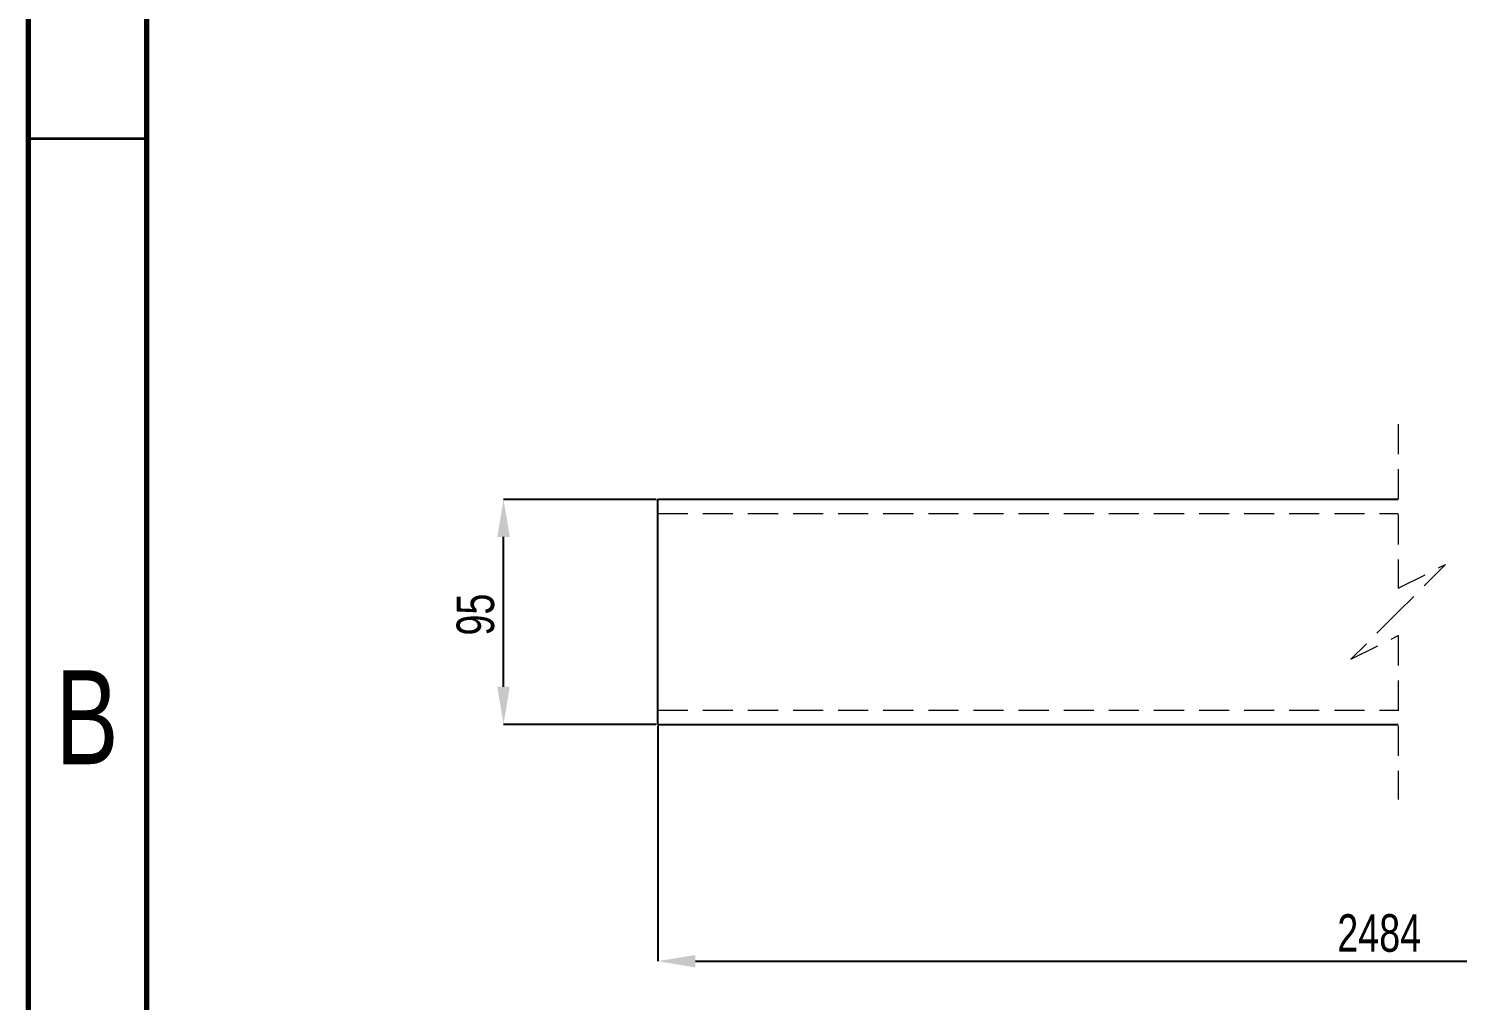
# Model space of a CAD drawing. Header units: millimetres. Extents: x 15 to 1268, y -316 to 292.
# Drawn here: x 868.3 to 928.7, y 60 to 101 of the extents above; entities that cross this region are included whole.
import ezdxf

# ---------------------------------------------------------------- set-up
doc = ezdxf.new("R2010")
doc.units = ezdxf.units.MM
doc.header["$PDSIZE"] = -1
doc.linetypes.add('HIDDEN', pattern=[1.905, 1.27, -0.635])
doc.layers.add('FORMAT', color=7, linetype='Continuous')
doc.styles.add('SLDTEXTSTYLE0', font='TXT', dxfattribs={"width": 0.75})
doc.dimstyles.new('SLDDIMSTYLE3', dxfattribs={"dimtxt": 1.5875, "dimasz": 1.5875, "dimexe": 0, "dimexo": 0.0625, "dimgap": 0.396875, "dimtad": 1, "dimdec": 0, "dimlfac": 10, "dimrnd": 1e-09, "dimzin": 12, "dimdsep": 46, "dimtxsty": 'SLDTEXTSTYLE0', "dimsah": 1, "dimcen": 0.09, "dimadec": 0, "dimazin": 3, "dimtfac": 1, "dimtdec": 0, "dimtofl": 0, "dimtmove": 0, "dimatfit": 3, "dimfxl": 1, "dimfrac": 2, "dimtolj": 1, "dimtzin": 12, "dimarcsym": 0})
doc.dimstyles.new('SLDDIMSTYLE4', dxfattribs={"dimtxt": 1.5875, "dimasz": 1.5875, "dimexe": 0, "dimexo": 0.0625, "dimgap": 0.396875, "dimtad": 1, "dimdec": 0, "dimlfac": 10, "dimrnd": 1e-09, "dimzin": 12, "dimdsep": 46, "dimtxsty": 'SLDTEXTSTYLE0', "dimsah": 1, "dimcen": 0.09, "dimadec": 0, "dimazin": 3, "dimtfac": 1, "dimtdec": 0, "dimtmove": 0, "dimatfit": 0, "dimfxl": 1, "dimfrac": 2, "dimtolj": 1, "dimtzin": 12, "dimarcsym": 0})

# ---------------------------------------------------------------- blocks, each defined once
blk = doc.blocks.new('*D780')
at = {"layer": 'Defpoints', "color": 0}
for p in [(888.378, 81.108), (894.891, 81.108), (894.891, 71.608)]:
    blk.add_point(p, dxfattribs=at)
at = {"layer": 'FORMAT', "color": 0, "lineweight": -2}
for p, q in [((894.828, 81.108), (888.378, 81.108)), ((888.378, 73.196), (888.378, 79.521)), ((894.828, 71.608), (888.378, 71.608))]:
    blk.add_line(p, q, dxfattribs=at)
at = {"layer": 'FORMAT', "color": 0}
for points in [[(888.113, 79.521), (888.642, 79.521), (888.378, 81.108)], [(888.113, 73.196), (888.642, 73.196), (888.378, 71.608)]]:
    blk.add_solid(points, dxfattribs=at)
at = {"layer": 'FORMAT', "color": 0, "insert": (886.393, 76.242), "char_height": 1.5875, "attachment_point": 2, "rotation": 90, "style": 'SLDTEXTSTYLE0'}
blk.add_mtext('\\A1;95', dxfattribs=at)
blk = doc.blocks.new('*D781')
at = {"layer": 'Defpoints', "color": 0}
for p in [(894.891, 71.608), (956.933, 71.608), (956.933, 61.608)]:
    blk.add_point(p, dxfattribs=at)
at = {"layer": 'FORMAT', "color": 0, "lineweight": -2}
for p, q in [((894.891, 71.546), (894.891, 61.608)), ((956.933, 71.546), (956.933, 61.608)), ((896.478, 61.608), (955.345, 61.608))]:
    blk.add_line(p, q, dxfattribs=at)
at = {"layer": 'FORMAT', "color": 0}
for points in [[(896.478, 61.873), (896.478, 61.344), (894.891, 61.608)], [(955.345, 61.873), (955.345, 61.344), (956.933, 61.608)]]:
    blk.add_solid(points, dxfattribs=at)
at = {"layer": 'FORMAT', "color": 0, "insert": (925.361, 63.593), "char_height": 1.5875, "attachment_point": 2, "style": 'SLDTEXTSTYLE0'}
blk.add_mtext('\\A1;2484', dxfattribs=at)

msp = doc.modelspace()

# ---------------------------------------------------------------- linework, layer by layer
at = {"color": 7, "linetype": 'Continuous', "lineweight": 70}
for p, q in [((868.31754949, 2.83338776), (868.31754949, 289.83338776)), ((873.31754949, 8.96691277), (873.31754949, 285.96691277))]:
    msp.add_line(p, q, dxfattribs=at)
at = {"color": 7, "linetype": 'Continuous', "lineweight": 35}
msp.add_line((873.31754949, 96.33338776), (868.31754949, 96.33338776), dxfattribs=at)
at = {"color": 7, "linetype": 'HIDDEN', "lineweight": 18}
for p, q in [((926.16355946, 84.2833), (926.16355946, 77.3583)), ((894.89093928, 80.50829984), (926.16355924, 80.50829984)), ((926.16355946, 77.3583), (928.16355946, 78.3583)), ((928.16355946, 78.3583), (926.16355946, 76.3583)), ((926.16355946, 76.3583), (924.16355946, 74.3583)), ((924.16355946, 74.3583), (926.16355946, 75.3583)), ((926.16355946, 75.3583), (926.16355946, 68.4333)), ((894.89093928, 72.20830015), (926.16355924, 72.20830015))]:
    msp.add_line(p, q, dxfattribs=at)
at = {"color": 7, "linetype": 'Continuous', "lineweight": 25}
for p, q in [((894.89093928, 81.10829994), (926.16355924, 81.10829994)), ((894.89093928, 79.90830011), (894.89093928, 81.10829994)), ((894.89093928, 72.80829988), (894.89093928, 79.90830011)), ((894.89093928, 71.60830006), (894.89093928, 72.80829988)), ((894.89093928, 71.60830006), (926.16355924, 71.60830006))]:
    msp.add_line(p, q, dxfattribs=at)

# ---------------------------------------------------------------- texts
at = {"color": 7, "linetype": 'Continuous', "lineweight": 0, "insert": (870.78815132, 73.89354185), "char_height": 3.96875, "attachment_point": 2, "style": 'SLDTEXTSTYLE0'}
msp.add_mtext('B', dxfattribs=at)

# ---------------------------------------------------------------- dimensions: what is measured, and where the dimension line sits
at = {"layer": 'FORMAT'}
dim = msp.add_linear_dim(base=(888.37777994, 81.1083), p1=(894.89093766, 71.6083), p2=(894.89093766, 81.1083), angle=90, dimstyle='SLDDIMSTYLE4', dxfattribs=at)
dim.commit()
dim.dimension.update_dxf_attribs({"geometry": '*D780', "text_midpoint": (888.37777994, 76.24227323), "dimtype": 160})
dim = msp.add_linear_dim(base=(956.93262572, 61.6083), p1=(894.89093766, 71.6083), p2=(956.93262572, 71.6083), text='2484', dimstyle='SLDDIMSTYLE3', dxfattribs=at)
dim.commit()
dim.dimension.update_dxf_attribs({"geometry": '*D781', "text_midpoint": (925.36102739, 61.6083), "dimtype": 160})

doc.saveas('drawing.dxf')
